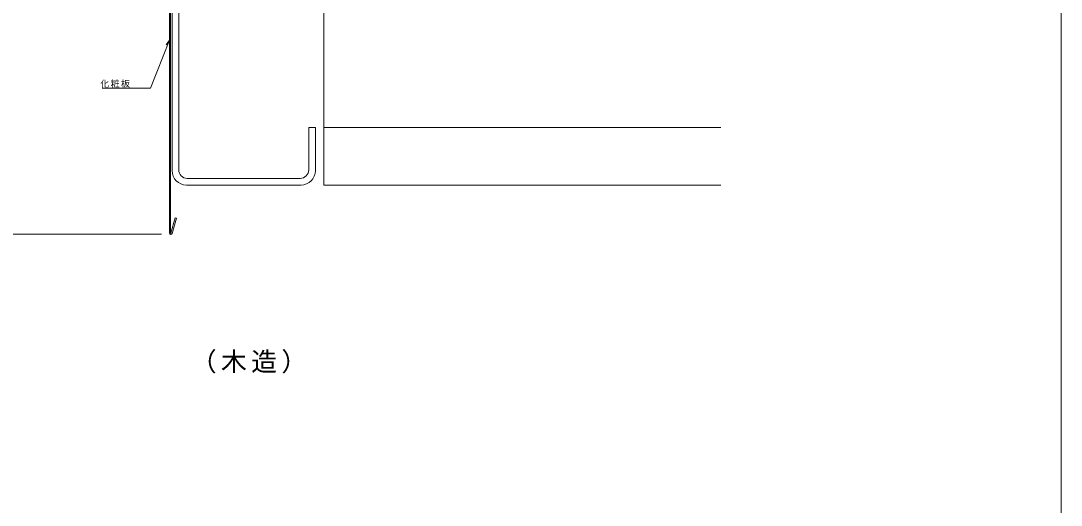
# Model space of a CAD drawing. Units: millimetres, scale not verified. Extents: x -567 to 1761, y -2125 to 401.
# Drawn here: x 203.9 to 567, y -861.9 to -693.1 of the extents above; entities that cross this region are included whole.
import ezdxf

# ---------------------------------------------------------------- set-up
doc = ezdxf.new("R2010")
doc.units = ezdxf.units.MM
doc.header["$LTSCALE"] = 3
doc.layers.add('0-0_0', color=7, linetype='Continuous', lineweight=18)
doc.styles.add('ＭＳ ゴシック', font='')
doc.styles.get('ＭＳ ゴシック').set_extended_font_data('MS Gothic')

msp = doc.modelspace()

# ---------------------------------------------------------------- linework, layer by layer
at = {"layer": '0-0_0'}
for p, q in [((255.802, -617.925), (255.802, -767.064)), ((255.802, -699.8), (249.114, -716.596)), ((254.607, -701.403), (255.802, -699.8)), ((249.114, -716.596), (232.262, -716.596)), ((257.828, -761.748), (256.321, -767.08)), ((258.213, -761.857), (256.706, -767.189)), ((257.828, -761.748), (258.213, -761.857)), ((252.977, -767.425), (195.803, -767.425))]:
    msp.add_line(p, q, dxfattribs=at)
at = {"layer": '0-0_0', "color": 2}
for p, q in [((309.703, -650.325), (309.703, -750.325)), ((256.703, -655.325), (256.703, -745.325)), ((259.002, -655.625), (259.002, -745.025)), ((306.703, -730.325), (304.403, -730.325)), ((304.403, -730.325), (304.403, -745.025)), ((306.703, -730.325), (306.703, -745.325)), ((309.703, -730.325), (448.261, -730.325)), ((261.703, -750.325), (301.703, -750.325)), ((262.003, -748.025), (301.402, -748.025)), ((309.703, -750.325), (448.261, -750.325))]:
    msp.add_line(p, q, dxfattribs=at)
at = {"layer": '0-0_0'}
msp.add_lwpolyline([(-567, -460.95), (567, -460.95), (567, -1262.85), (-567, -1262.85)], close=True, dxfattribs=at)
msp.add_lwpolyline([(256.203, -767.064), (256.203, -618.325), (321.029, -618.325)], dxfattribs=at)
at = {"layer": '0-0_0', "color": 2}
for centre, radius, start, end in [((261.703, -745.325), 5, 180, 270), ((262.003, -745.025), 3, 180, 270), ((301.402, -745.025), 3, 270, 0), ((301.703, -745.325), 5, 270, 0)]:
    msp.add_arc(centre, radius, start, end, dxfattribs=at)
at = {"layer": '0-0_0'}
for radius, end in [(0.46, 344.26001), (0.0604, 344.22147)]:
    msp.add_arc((256.263, -767.064), radius, 180, end, dxfattribs=at)

# ---------------------------------------------------------------- texts
at = {"layer": '0-0_0', "attachment_point": 7, "style": 'ＭＳ ゴシック'}
for s, insert, char_height in [('\\T1.17;化粧板', (231.678, -716.364), 2.199), ('\\T1.17;（木造）', (263.25, -816.028), 6.598)]:
    msp.add_mtext(s, dxfattribs=dict(at, insert=insert, char_height=char_height))

doc.saveas('drawing.dxf')
